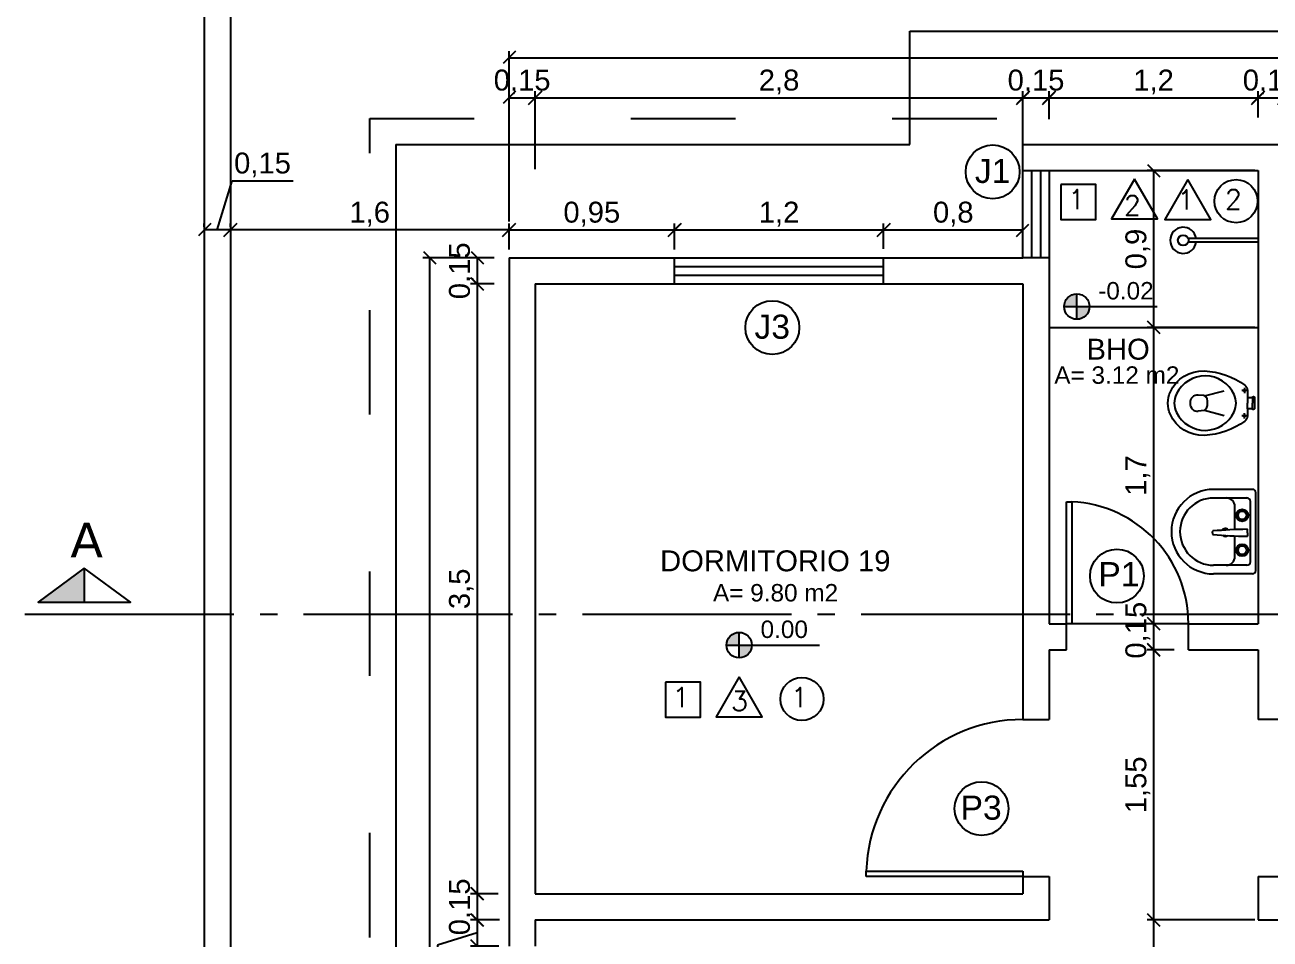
# Model space of a CAD drawing. Header units: millimetres. Extents: x 313 to 493, y 47 to 181.
# Drawn here: x 339.73 to 346.88, y 96.37 to 101.62 of the extents above; entities that cross this region are included whole.
import ezdxf

# ---------------------------------------------------------------- set-up
doc = ezdxf.new("R2010")
doc.units = ezdxf.units.MM
doc.header["$LTSCALE"] = 0.05
doc.header["$MEASUREMENT"] = 0
doc.header["$PDMODE"] = 3
doc.linetypes.add('ACAD_ISO03W100', pattern=[30, 12, -18])
doc.linetypes.add('ACAD_ISO04W100', pattern=[30, 24, -3, 0, -3])
for name, color, linetype in [('01', 1, 'Continuous'), ('02', 2, 'Continuous'), ('03', 3, 'Continuous'), ('05', 5, 'Continuous'), ('2', 2, 'Continuous'), ('A110', 2, 'Continuous'), ('A2TXT25', 2, 'Continuous'), ('BAN', 13, 'Continuous'), ('COBERTURA', 7, 'ACAD_ISO03W100'), ('CORTE', 6, 'ACAD_ISO04W100'), ('TRACEJADO', 7, 'ACAD_ISO03W100')]:
    doc.layers.add(name, color=color, linetype=linetype)
doc.styles.add('ROMANS', font='romans.shx', dxfattribs={"height": 0.15})
doc.styles.get("Standard").update_dxf_attribs({"font": 'arial.ttf'})
doc.dimstyles.new('ISO-25', dxfattribs={"dimscale": 0.04, "dimtxt": 4, "dimasz": 2.5, "dimexe": 1.25, "dimexo": 0.625, "dimtad": 1, "dimdec": 3, "dimtxsty": 'Standard', "dimblk": 'OBLIQUE', "dimcen": 2.5, "dimadec": 0, "dimazin": 0, "dimtfac": 1, "dimtdec": 3, "dimtmove": 0, "dimatfit": 3, "dimldrblk": 'OBLIQUE', "dimfxl": 1, "dimarcsym": 0})

# ---------------------------------------------------------------- blocks, each defined once
blk = doc.blocks.new('_Oblique')
at = {"layer": 'TRACEJADO', "color": 0, "lineweight": -2}
blk.add_line((-0.5, -0.5), (0.5, 0.5), dxfattribs=at)
blk = doc.blocks.new('*D33')
at = {"layer": 'BAN', "color": 0}
for p, q in [((346.7924, 100.7829), (346.1736, 100.7829)), ((346.2111, 100.7829), (346.2111, 99.8829)), ((346.7924, 99.8829), (346.1736, 99.8829))]:
    blk.add_line(p, q, dxfattribs=at)
at = {"layer": 'Defpoints', "color": 0}
for p in [(346.8111, 100.7829), (346.2111, 99.8829), (346.8111, 99.8829)]:
    blk.add_point(p, dxfattribs=at)
at = {"layer": 'BAN', "color": 0, "xscale": 0.075, "yscale": 0.075, "zscale": 0.075}
for p, rotation in [((346.2111, 100.7829), 90), ((346.2111, 99.8829), 270)]:
    blk.add_blockref('_Oblique', p, dxfattribs=dict(at, rotation=rotation))
at = {"layer": 'BAN', "color": 0, "insert": (346.1203, 100.3329), "char_height": 0.12, "attachment_point": 5, "rotation": 90}
blk.add_mtext('0,9', dxfattribs=at)
blk = doc.blocks.new('*D35')
at = {"layer": 'BAN', "color": 0}
for p, q in [((342.5111, 100.4902), (342.5111, 101.468)), ((364.4111, 100.5066), (364.4111, 101.468)), ((342.5111, 101.4305), (364.4111, 101.4305))]:
    blk.add_line(p, q, dxfattribs=at)
at = {"layer": 'Defpoints', "color": 0}
for p in [(364.4111, 101.4305), (342.5111, 100.4715), (364.4111, 100.4878)]:
    blk.add_point(p, dxfattribs=at)
at = {"layer": 'BAN', "color": 0, "xscale": 0.075, "yscale": 0.075, "zscale": 0.075, "rotation": 180}
blk.add_blockref('_Oblique', (342.5111, 101.4305), dxfattribs=at)
at = {"layer": 'BAN', "color": 0, "xscale": 0.075, "yscale": 0.075, "zscale": 0.075}
blk.add_blockref('_Oblique', (364.4111, 101.4305), dxfattribs=at)
at = {"layer": 'BAN', "color": 0, "insert": (353.4611, 101.5213), "char_height": 0.12, "attachment_point": 5}
blk.add_mtext('21,9', dxfattribs=at)
blk = doc.blocks.new('*D43')
at = {"layer": 'BAN', "color": 0}
for p, q in [((340.9111, 100.4612), (340.9111, 100.4799)), ((342.5111, 100.4424), (340.9111, 100.4424)), ((342.5111, 100.4612), (342.5111, 100.4799))]:
    blk.add_line(p, q, dxfattribs=at)
at = {"layer": 'Defpoints', "color": 0}
for p in [(340.9111, 100.4424), (340.9111, 100.4424), (342.5111, 100.4424)]:
    blk.add_point(p, dxfattribs=at)
at = {"layer": 'BAN', "color": 0, "xscale": 0.075, "yscale": 0.075, "zscale": 0.075, "rotation": 180}
blk.add_blockref('_Oblique', (340.9111, 100.4424), dxfattribs=at)
at = {"layer": 'BAN', "color": 0, "xscale": 0.075, "yscale": 0.075, "zscale": 0.075}
blk.add_blockref('_Oblique', (342.5111, 100.4424), dxfattribs=at)
at = {"layer": 'BAN', "color": 0, "insert": (341.7111, 100.5333), "char_height": 0.12, "attachment_point": 5}
blk.add_mtext('1,6', dxfattribs=at)
blk = doc.blocks.new('*D44')
at = {"layer": 'BAN', "color": 0}
for p, q in [((340.8361, 100.4424), (340.9207, 100.7244)), ((340.9207, 100.7244), (341.2708, 100.7244)), ((340.7611, 100.4612), (340.7611, 100.4799)), ((340.9111, 100.4424), (340.7611, 100.4424)), ((340.9111, 100.4612), (340.9111, 100.4799))]:
    blk.add_line(p, q, dxfattribs=at)
at = {"layer": 'Defpoints', "color": 0}
for p in [(340.7611, 100.4424), (340.7611, 100.4424), (340.9111, 100.4424)]:
    blk.add_point(p, dxfattribs=at)
at = {"layer": 'BAN', "color": 0, "xscale": 0.075, "yscale": 0.075, "zscale": 0.075, "rotation": 180}
blk.add_blockref('_Oblique', (340.7611, 100.4424), dxfattribs=at)
at = {"layer": 'BAN', "color": 0, "xscale": 0.075, "yscale": 0.075, "zscale": 0.075}
blk.add_blockref('_Oblique', (340.9111, 100.4424), dxfattribs=at)
at = {"layer": 'BAN', "color": 0, "insert": (341.0958, 100.8153), "char_height": 0.12, "attachment_point": 5}
blk.add_mtext('0,15', dxfattribs=at)
blk = doc.blocks.new('*D47')
at = {"layer": 'BAN', "color": 0}
for p, q in [((342.3485, 100.2829), (342.0168, 100.2829)), ((342.0543, 100.2829), (342.0543, 91.1829)), ((342.3811, 91.1829), (342.0168, 91.1829))]:
    blk.add_line(p, q, dxfattribs=at)
at = {"layer": 'Defpoints', "color": 0}
for p in [(342.3673, 100.2829), (342.0543, 91.1829), (342.3999, 91.1829)]:
    blk.add_point(p, dxfattribs=at)
at = {"layer": 'BAN', "color": 0, "xscale": 0.075, "yscale": 0.075, "zscale": 0.075}
for p, rotation in [((342.0543, 100.2829), 90), ((342.0543, 91.1829), 270)]:
    blk.add_blockref('_Oblique', p, dxfattribs=dict(at, rotation=rotation))
at = {"layer": 'BAN', "color": 0, "insert": (341.9634, 95.7329), "char_height": 0.12, "attachment_point": 5, "rotation": 90}
blk.add_mtext('9,1', dxfattribs=at)
blk = doc.blocks.new('*D52')
at = {"layer": 'BAN', "color": 0}
for p, q in [((342.4262, 100.2829), (342.2907, 100.2829)), ((342.3282, 100.2829), (342.3282, 100.1329)), ((342.4262, 100.1329), (342.2907, 100.1329))]:
    blk.add_line(p, q, dxfattribs=at)
at = {"layer": 'Defpoints', "color": 0}
for p in [(342.4449, 100.2829), (342.3282, 100.1329), (342.4449, 100.1329)]:
    blk.add_point(p, dxfattribs=at)
at = {"layer": 'BAN', "color": 0, "xscale": 0.075, "yscale": 0.075, "zscale": 0.075}
for p, rotation in [((342.3282, 100.2829), 90), ((342.3282, 100.1329), 270)]:
    blk.add_blockref('_Oblique', p, dxfattribs=dict(at, rotation=rotation))
at = {"layer": 'BAN', "color": 0, "insert": (342.2373, 100.2079), "char_height": 0.12, "attachment_point": 5, "rotation": 90}
blk.add_mtext('0,15', dxfattribs=at)
blk = doc.blocks.new('*D53')
at = {"layer": 'BAN', "color": 0}
for p, q in [((342.5111, 100.3298), (342.5111, 100.4799)), ((342.5111, 100.4424), (343.4611, 100.4424)), ((343.4611, 100.3298), (343.4611, 100.4799))]:
    blk.add_line(p, q, dxfattribs=at)
at = {"layer": 'Defpoints', "color": 0}
for p in [(343.4611, 100.4424), (342.5111, 100.311), (343.4611, 100.311)]:
    blk.add_point(p, dxfattribs=at)
at = {"layer": 'BAN', "color": 0, "xscale": 0.075, "yscale": 0.075, "zscale": 0.075, "rotation": 180}
blk.add_blockref('_Oblique', (342.5111, 100.4424), dxfattribs=at)
at = {"layer": 'BAN', "color": 0, "xscale": 0.075, "yscale": 0.075, "zscale": 0.075}
blk.add_blockref('_Oblique', (343.4611, 100.4424), dxfattribs=at)
at = {"layer": 'BAN', "color": 0, "insert": (342.9861, 100.5333), "char_height": 0.12, "attachment_point": 5}
blk.add_mtext('0,95', dxfattribs=at)
blk = doc.blocks.new('*D54')
at = {"layer": 'BAN', "color": 0}
for p, q in [((343.4611, 100.3298), (343.4611, 100.4799)), ((343.4611, 100.4424), (344.6611, 100.4424)), ((344.6611, 100.3337), (344.6611, 100.4799))]:
    blk.add_line(p, q, dxfattribs=at)
at = {"layer": 'Defpoints', "color": 0}
for p in [(344.6611, 100.4424), (343.4611, 100.311), (344.6611, 100.3149)]:
    blk.add_point(p, dxfattribs=at)
at = {"layer": 'BAN', "color": 0, "xscale": 0.075, "yscale": 0.075, "zscale": 0.075, "rotation": 180}
blk.add_blockref('_Oblique', (343.4611, 100.4424), dxfattribs=at)
at = {"layer": 'BAN', "color": 0, "xscale": 0.075, "yscale": 0.075, "zscale": 0.075}
blk.add_blockref('_Oblique', (344.6611, 100.4424), dxfattribs=at)
at = {"layer": 'BAN', "color": 0, "insert": (344.0611, 100.5333), "char_height": 0.12, "attachment_point": 5}
blk.add_mtext('1,2', dxfattribs=at)
blk = doc.blocks.new('*D55')
at = {"layer": 'BAN', "color": 0}
for p, q in [((344.6611, 100.3337), (344.6611, 100.4799)), ((344.6611, 100.4424), (345.4611, 100.4424)), ((345.4611, 100.4612), (345.4611, 100.4799))]:
    blk.add_line(p, q, dxfattribs=at)
at = {"layer": 'Defpoints', "color": 0}
for p in [(345.4611, 100.4424), (345.4611, 100.4424), (344.6611, 100.3149)]:
    blk.add_point(p, dxfattribs=at)
at = {"layer": 'BAN', "color": 0, "xscale": 0.075, "yscale": 0.075, "zscale": 0.075, "rotation": 180}
blk.add_blockref('_Oblique', (344.6611, 100.4424), dxfattribs=at)
at = {"layer": 'BAN', "color": 0, "xscale": 0.075, "yscale": 0.075, "zscale": 0.075}
blk.add_blockref('_Oblique', (345.4611, 100.4424), dxfattribs=at)
at = {"layer": 'BAN', "color": 0, "insert": (345.0611, 100.5333), "char_height": 0.12, "attachment_point": 5}
blk.add_mtext('0,8', dxfattribs=at)
blk = doc.blocks.new('*D56')
at = {"layer": 'BAN', "color": 0}
for p, q in [((342.4493, 96.6329), (342.2907, 96.6329)), ((342.3282, 96.6329), (342.3282, 96.4829)), ((342.4557, 96.4829), (342.2907, 96.4829))]:
    blk.add_line(p, q, dxfattribs=at)
at = {"layer": 'Defpoints', "color": 0}
for p in [(342.468, 96.6329), (342.3282, 96.4829), (342.4744, 96.4829)]:
    blk.add_point(p, dxfattribs=at)
at = {"layer": 'BAN', "color": 0, "xscale": 0.075, "yscale": 0.075, "zscale": 0.075}
for p, rotation in [((342.3282, 96.6329), 90), ((342.3282, 96.4829), 270)]:
    blk.add_blockref('_Oblique', p, dxfattribs=dict(at, rotation=rotation))
at = {"layer": 'BAN', "color": 0, "insert": (342.2373, 96.5579), "char_height": 0.12, "attachment_point": 5, "rotation": 90}
blk.add_mtext('0,15', dxfattribs=at)
blk = doc.blocks.new('*D57')
at = {"layer": 'BAN', "color": 0}
for p, q in [((342.4557, 96.4829), (342.2907, 96.4829)), ((342.3282, 96.4829), (342.3282, 96.3329)), ((342.3282, 96.4079), (342.0996, 96.3383)), ((342.0996, 96.3383), (342.0996, 95.9882)), ((342.4525, 96.3329), (342.2907, 96.3329))]:
    blk.add_line(p, q, dxfattribs=at)
at = {"layer": 'Defpoints', "color": 0}
for p in [(342.4744, 96.4829), (342.3282, 96.3329), (342.4712, 96.3329)]:
    blk.add_point(p, dxfattribs=at)
at = {"layer": 'BAN', "color": 0, "xscale": 0.075, "yscale": 0.075, "zscale": 0.075}
for p, rotation in [((342.3282, 96.4829), 90), ((342.3282, 96.3329), 270)]:
    blk.add_blockref('_Oblique', p, dxfattribs=dict(at, rotation=rotation))
at = {"layer": 'BAN', "color": 0, "insert": (342.0087, 96.1632), "char_height": 0.12, "attachment_point": 5, "rotation": 90}
blk.add_mtext('0,15', dxfattribs=at)
blk = doc.blocks.new('*D60')
at = {"layer": 'BAN', "color": 0}
for p, q in [((342.4262, 100.1329), (342.2907, 100.1329)), ((342.3282, 100.1329), (342.3282, 96.6329)), ((342.4493, 96.6329), (342.2907, 96.6329))]:
    blk.add_line(p, q, dxfattribs=at)
at = {"layer": 'Defpoints', "color": 0}
for p in [(342.4449, 100.1329), (342.3282, 96.6329), (342.468, 96.6329)]:
    blk.add_point(p, dxfattribs=at)
at = {"layer": 'BAN', "color": 0, "xscale": 0.075, "yscale": 0.075, "zscale": 0.075}
for p, rotation in [((342.3282, 100.1329), 90), ((342.3282, 96.6329), 270)]:
    blk.add_blockref('_Oblique', p, dxfattribs=dict(at, rotation=rotation))
at = {"layer": 'BAN', "color": 0, "insert": (342.2373, 98.3829), "char_height": 0.12, "attachment_point": 5, "rotation": 90}
blk.add_mtext('3,5', dxfattribs=at)
blk = doc.blocks.new('*D63')
at = {"layer": 'BAN', "color": 0}
for p, q in [((346.1924, 99.8829), (346.1736, 99.8829)), ((346.2111, 99.8829), (346.2111, 98.1829)), ((346.3316, 98.1829), (346.1736, 98.1829))]:
    blk.add_line(p, q, dxfattribs=at)
at = {"layer": 'Defpoints', "color": 0}
for p in [(346.2111, 99.8829), (346.2111, 98.1829), (346.3503, 98.1829)]:
    blk.add_point(p, dxfattribs=at)
at = {"layer": 'BAN', "color": 0, "xscale": 0.075, "yscale": 0.075, "zscale": 0.075}
for p, rotation in [((346.2111, 99.8829), 90), ((346.2111, 98.1829), 270)]:
    blk.add_blockref('_Oblique', p, dxfattribs=dict(at, rotation=rotation))
at = {"layer": 'BAN', "color": 0, "insert": (346.1203, 99.0329), "char_height": 0.12, "attachment_point": 5, "rotation": 90}
blk.add_mtext('1,7', dxfattribs=at)
blk = doc.blocks.new('*D64')
at = {"layer": 'BAN', "color": 0}
for p, q in [((346.3316, 98.1829), (346.1736, 98.1829)), ((346.2111, 98.1829), (346.2111, 98.0329)), ((346.3285, 98.0329), (346.1736, 98.0329))]:
    blk.add_line(p, q, dxfattribs=at)
at = {"layer": 'Defpoints', "color": 0}
for p in [(346.3503, 98.1829), (346.2111, 98.0329), (346.3472, 98.0329)]:
    blk.add_point(p, dxfattribs=at)
at = {"layer": 'BAN', "color": 0, "xscale": 0.075, "yscale": 0.075, "zscale": 0.075}
for p, rotation in [((346.2111, 98.1829), 90), ((346.2111, 98.0329), 270)]:
    blk.add_blockref('_Oblique', p, dxfattribs=dict(at, rotation=rotation))
at = {"layer": 'BAN', "color": 0, "insert": (346.1203, 98.1454), "char_height": 0.12, "attachment_point": 5, "rotation": 90}
blk.add_mtext('0,15', dxfattribs=at)
blk = doc.blocks.new('*D65')
at = {"layer": 'BAN', "color": 0}
for p, q in [((346.3452, 96.4829), (346.1736, 96.4829)), ((346.2111, 96.4829), (346.2111, 94.9829)), ((346.3556, 94.9829), (346.1736, 94.9829))]:
    blk.add_line(p, q, dxfattribs=at)
at = {"layer": 'Defpoints', "color": 0}
for p in [(346.3639, 96.4829), (346.2111, 94.9829), (346.3744, 94.9829)]:
    blk.add_point(p, dxfattribs=at)
at = {"layer": 'BAN', "color": 0, "xscale": 0.075, "yscale": 0.075, "zscale": 0.075}
for p, rotation in [((346.2111, 96.4829), 90), ((346.2111, 94.9829), 270)]:
    blk.add_blockref('_Oblique', p, dxfattribs=dict(at, rotation=rotation))
at = {"layer": 'BAN', "color": 0, "insert": (346.1203, 95.7329), "char_height": 0.12, "attachment_point": 5, "rotation": 90}
blk.add_mtext('1,5', dxfattribs=at)
blk = doc.blocks.new('*D161')
at = {"layer": 'BAN', "color": 0}
for p, q in [((345.4611, 101.0786), (345.4611, 101.238)), ((345.6111, 101.0786), (345.6111, 101.238)), ((345.4611, 101.2005), (345.6111, 101.2005))]:
    blk.add_line(p, q, dxfattribs=at)
at = {"layer": 'Defpoints', "color": 0}
for p in [(345.6111, 101.2005), (345.4611, 101.0599), (345.6111, 101.0599)]:
    blk.add_point(p, dxfattribs=at)
at = {"layer": 'BAN', "color": 0, "xscale": 0.075, "yscale": 0.075, "zscale": 0.075, "rotation": 180}
blk.add_blockref('_Oblique', (345.4611, 101.2005), dxfattribs=at)
at = {"layer": 'BAN', "color": 0, "xscale": 0.075, "yscale": 0.075, "zscale": 0.075}
blk.add_blockref('_Oblique', (345.6111, 101.2005), dxfattribs=at)
at = {"layer": 'BAN', "color": 0, "insert": (345.5361, 101.2913), "char_height": 0.12, "attachment_point": 5}
blk.add_mtext('0,15', dxfattribs=at)
blk = doc.blocks.new('*D162')
at = {"layer": 'BAN', "color": 0}
for p, q in [((342.5111, 100.7973), (342.5111, 101.238)), ((342.6611, 100.7917), (342.6611, 101.238)), ((342.5111, 101.2005), (342.6611, 101.2005))]:
    blk.add_line(p, q, dxfattribs=at)
at = {"layer": 'Defpoints', "color": 0}
for p in [(342.6611, 101.2005), (342.5111, 100.7786), (342.6611, 100.7729)]:
    blk.add_point(p, dxfattribs=at)
at = {"layer": 'BAN', "color": 0, "xscale": 0.075, "yscale": 0.075, "zscale": 0.075, "rotation": 180}
blk.add_blockref('_Oblique', (342.5111, 101.2005), dxfattribs=at)
at = {"layer": 'BAN', "color": 0, "xscale": 0.075, "yscale": 0.075, "zscale": 0.075}
blk.add_blockref('_Oblique', (342.6611, 101.2005), dxfattribs=at)
at = {"layer": 'BAN', "color": 0, "insert": (342.5861, 101.2913), "char_height": 0.12, "attachment_point": 5}
blk.add_mtext('0,15', dxfattribs=at)
blk = doc.blocks.new('*D163')
at = {"layer": 'BAN', "color": 0}
for p, q in [((342.6611, 100.7917), (342.6611, 101.238)), ((345.4611, 101.0786), (345.4611, 101.238)), ((342.6611, 101.2005), (345.4611, 101.2005))]:
    blk.add_line(p, q, dxfattribs=at)
at = {"layer": 'Defpoints', "color": 0}
for p in [(345.4611, 101.2005), (345.4611, 101.0599), (342.6611, 100.7729)]:
    blk.add_point(p, dxfattribs=at)
at = {"layer": 'BAN', "color": 0, "xscale": 0.075, "yscale": 0.075, "zscale": 0.075, "rotation": 180}
blk.add_blockref('_Oblique', (342.6611, 101.2005), dxfattribs=at)
at = {"layer": 'BAN', "color": 0, "xscale": 0.075, "yscale": 0.075, "zscale": 0.075}
blk.add_blockref('_Oblique', (345.4611, 101.2005), dxfattribs=at)
at = {"layer": 'BAN', "color": 0, "insert": (344.0611, 101.2913), "char_height": 0.12, "attachment_point": 5}
blk.add_mtext('2,8', dxfattribs=at)
blk = doc.blocks.new('*D164')
at = {"layer": 'BAN', "color": 0}
for p, q in [((345.6111, 101.0786), (345.6111, 101.238)), ((346.8111, 101.0878), (346.8111, 101.238)), ((345.6111, 101.2005), (346.8111, 101.2005))]:
    blk.add_line(p, q, dxfattribs=at)
at = {"layer": 'Defpoints', "color": 0}
for p in [(346.8111, 101.2005), (345.6111, 101.0599), (346.8111, 101.069)]:
    blk.add_point(p, dxfattribs=at)
at = {"layer": 'BAN', "color": 0, "xscale": 0.075, "yscale": 0.075, "zscale": 0.075, "rotation": 180}
blk.add_blockref('_Oblique', (345.6111, 101.2005), dxfattribs=at)
at = {"layer": 'BAN', "color": 0, "xscale": 0.075, "yscale": 0.075, "zscale": 0.075}
blk.add_blockref('_Oblique', (346.8111, 101.2005), dxfattribs=at)
at = {"layer": 'BAN', "color": 0, "insert": (346.2111, 101.2913), "char_height": 0.12, "attachment_point": 5}
blk.add_mtext('1,2', dxfattribs=at)
blk = doc.blocks.new('*D165')
at = {"layer": 'BAN', "color": 0}
for p, q in [((346.8111, 101.0878), (346.8111, 101.238)), ((346.9611, 101.0824), (346.9611, 101.238)), ((346.8111, 101.2005), (346.9611, 101.2005))]:
    blk.add_line(p, q, dxfattribs=at)
at = {"layer": 'Defpoints', "color": 0}
for p in [(346.9611, 101.2005), (346.8111, 101.069), (346.9611, 101.0636)]:
    blk.add_point(p, dxfattribs=at)
at = {"layer": 'BAN', "color": 0, "xscale": 0.075, "yscale": 0.075, "zscale": 0.075, "rotation": 180}
blk.add_blockref('_Oblique', (346.8111, 101.2005), dxfattribs=at)
at = {"layer": 'BAN', "color": 0, "xscale": 0.075, "yscale": 0.075, "zscale": 0.075}
blk.add_blockref('_Oblique', (346.9611, 101.2005), dxfattribs=at)
at = {"layer": 'BAN', "color": 0, "insert": (346.8861, 101.2913), "char_height": 0.12, "attachment_point": 5}
blk.add_mtext('0,15', dxfattribs=at)
blk = doc.blocks.new('*D186')
at = {"layer": 'BAN', "color": 0}
for p, q in [((346.3285, 98.0329), (346.1736, 98.0329)), ((346.2111, 98.0329), (346.2111, 96.4829)), ((346.7924, 96.4829), (346.1736, 96.4829))]:
    blk.add_line(p, q, dxfattribs=at)
at = {"layer": 'Defpoints', "color": 0}
for p in [(346.3472, 98.0329), (346.2111, 96.4829), (346.8111, 96.4829)]:
    blk.add_point(p, dxfattribs=at)
at = {"layer": 'BAN', "color": 0, "xscale": 0.075, "yscale": 0.075, "zscale": 0.075}
for p, rotation in [((346.2111, 98.0329), 90), ((346.2111, 96.4829), 270)]:
    blk.add_blockref('_Oblique', p, dxfattribs=dict(at, rotation=rotation))
at = {"layer": 'BAN', "color": 0, "insert": (346.1203, 97.2579), "char_height": 0.12, "attachment_point": 5, "rotation": 90}
blk.add_mtext('1,55', dxfattribs=at)

msp = doc.modelspace()

# ---------------------------------------------------------------- hatches: boundary and pattern name
at = {"layer": '01'}
h = msp.add_hatch(color=256, dxfattribs=at)
h.paths.add_polyline_path([(345.7704, 100.0025), (345.7704, 100.0755, 0.414214), (345.6974, 100.0025)])
h.paths.add_polyline_path([(345.8434, 100.0025), (345.7704, 100.0025), (345.7704, 99.9295, 0.414214)])
msp.add_hatch(color=256, dxfattribs=at).paths.add_polyline_path([(340.0729, 98.3063), (340.0729, 98.5007), (339.8084, 98.3063)])
h = msp.add_hatch(color=256, dxfattribs=at)
h.paths.add_polyline_path([(343.8322, 98.1328, 0.414214), (343.7592, 98.0598), (343.8322, 98.0598)])
h.paths.add_polyline_path([(343.8322, 98.0598), (343.8322, 97.9868, 0.414214), (343.9052, 98.0598)])

# ---------------------------------------------------------------- linework, layer by layer
for p, q in [((345.7704, 99.9295), (345.7704, 100.0755)), ((345.6974, 100.0025), (346.2309, 100.0025)), ((340.0729, 98.5007), (340.0729, 98.3063)), ((346.4111, 98.1829), (345.7411, 98.1829)), ((343.8322, 97.9868), (343.8322, 98.1328)), ((343.7592, 98.0598), (344.2927, 98.0598))]:
    msp.add_line(p, q, dxfattribs=at)
msp.add_lwpolyline([(340.0729, 98.5007), (339.8084, 98.3063), (340.3373, 98.3063)], close=True, dxfattribs=at)
for centre in [(345.7704, 100.0025), (343.8322, 98.0598)]:
    msp.add_circle(centre, 0.073, dxfattribs=at)
at = {"layer": '02'}
for p, q in [((344.8111, 101.5829), (347.6111, 101.5829)), ((344.8111, 100.9329), (344.8111, 101.5829)), ((341.8611, 100.9329), (341.8611, 90.5329)), ((341.8611, 100.9329), (344.8111, 100.9329)), ((345.5111, 100.7829), (345.5111, 100.2829)), ((345.5611, 100.7829), (345.5611, 100.2829)), ((346.8111, 100.3929), (346.4094, 100.3929)), ((346.8111, 100.3729), (346.4094, 100.3729)), ((343.4611, 100.2829), (344.6611, 100.2829)), ((343.4611, 100.2329), (344.6611, 100.2329)), ((343.4611, 100.1829), (344.6611, 100.1829)), ((343.4611, 100.1329), (344.6611, 100.1329)), ((345.6111, 99.8829), (346.8111, 99.8829)), ((345.7411, 98.1829), (345.7111, 98.1829)), ((345.4611, 96.7629), (345.4611, 96.7329))]:
    msp.add_line(p, q, dxfattribs=at)
at = {"layer": '02', "linetype": 'Continuous'}
for centre in [(345.2873, 100.7756), (344.0224, 99.8818), (346.0006, 98.4562), (345.2235, 97.1217)]:
    msp.add_circle(centre, 0.1544, dxfattribs=at)
at = {"layer": '02'}
msp.add_circle((346.3811, 100.3829), 0.03, dxfattribs=at)
msp.add_arc((346.3811, 100.3829), 0.075, 7.66226, 352.33774, dxfattribs=at)
at = {"layer": '05'}
for p, q in [((340.7611, 116.8329), (340.7611, 85.888)), ((340.9111, 116.6829), (340.9111, 85.888)), ((345.4611, 100.2829), (345.4611, 100.9329)), ((345.4611, 100.9329), (346.9611, 100.9329)), ((345.4611, 100.7829), (345.6111, 100.7829)), ((345.6111, 100.7829), (345.6111, 98.1829)), ((345.6111, 100.7829), (346.8111, 100.7829)), ((346.8111, 100.7829), (346.8111, 98.1829)), ((342.5111, 100.2829), (343.4611, 100.2829)), ((342.5111, 100.2829), (342.5111, 96.3329)), ((343.4611, 100.1329), (343.4611, 100.2829)), ((344.6611, 100.1329), (344.6611, 100.2829)), ((344.6611, 100.2829), (345.4611, 100.2829)), ((345.6111, 100.2829), (345.4611, 100.2829)), ((342.6611, 100.1329), (343.4611, 100.1329)), ((342.6611, 100.1329), (342.6611, 96.6329)), ((344.6611, 100.1329), (345.4611, 100.1329)), ((345.4611, 100.1329), (345.4611, 97.6329)), ((345.6111, 98.1829), (345.7111, 98.1829)), ((345.7111, 98.0329), (345.7111, 98.1829)), ((346.4111, 98.1829), (346.8111, 98.1829)), ((346.4111, 98.0329), (346.4111, 98.1829)), ((345.6111, 98.0329), (345.7111, 98.0329)), ((345.6111, 98.0329), (345.6111, 97.6329)), ((346.4111, 98.0329), (346.8111, 98.0329)), ((346.8111, 98.0329), (346.8111, 97.6329)), ((345.4611, 97.6329), (345.6111, 97.6329)), ((346.9611, 97.6329), (346.8111, 97.6329)), ((345.4611, 96.7329), (345.6111, 96.7329)), ((345.4611, 96.7329), (345.4611, 96.6329)), ((345.6111, 96.7329), (345.6111, 96.4829)), ((346.8111, 96.7329), (346.9611, 96.7329)), ((346.8111, 96.7329), (346.8111, 96.4829)), ((342.6611, 96.6329), (345.4611, 96.6329)), ((342.6611, 96.4829), (345.6111, 96.4829)), ((342.6611, 96.4829), (342.6611, 96.3329)), ((346.8111, 96.4829), (346.9611, 96.4829))]:
    msp.add_line(p, q, dxfattribs=at)
at = {"layer": '2'}
for p, q in [((346.5038, 99.4897), (346.6155, 99.519)), ((346.748, 99.521), (346.7173, 99.521)), ((346.7326, 99.5364), (346.7326, 99.5056)), ((346.5006, 99.4915), (346.4674, 99.4941)), ((346.7496, 99.4802), (346.7496, 99.4485)), ((346.7496, 99.4167), (346.7496, 99.4485)), ((346.7783, 99.4802), (346.7783, 99.4485)), ((346.7783, 99.4167), (346.7783, 99.4485)), ((346.5006, 99.4053), (346.4674, 99.4028)), ((346.5034, 99.4073), (346.6155, 99.378)), ((346.748, 99.3759), (346.7173, 99.3759)), ((346.7326, 99.3606), (346.7326, 99.3913)), ((346.7781, 98.9536), (346.5556, 98.9536)), ((346.7981, 98.4886), (346.7981, 98.9336)), ((345.7111, 98.1829), (345.7111, 98.8829)), ((345.7111, 98.8829), (345.7411, 98.8829)), ((345.7411, 98.8829), (345.7411, 98.1829)), ((346.5556, 98.9042), (346.6281, 98.9042)), ((346.6281, 98.9042), (346.7469, 98.9042)), ((346.7669, 98.5386), (346.7669, 98.8842)), ((346.6781, 98.7227), (346.6781, 98.8542)), ((346.7497, 98.7047), (346.7497, 98.7226)), ((346.5497, 98.7047), (346.5497, 98.7128)), ((346.5497, 98.7047), (346.5497, 98.6965)), ((346.6781, 98.5686), (346.6781, 98.6866)), ((346.7497, 98.7047), (346.7497, 98.6867)), ((346.7469, 98.5186), (346.5556, 98.5186)), ((346.7781, 98.4686), (346.5556, 98.4686)), ((344.5611, 96.7329), (344.5611, 96.7629)), ((344.5611, 96.7629), (345.4611, 96.7629)), ((345.4611, 96.7329), (344.5611, 96.7329))]:
    msp.add_line(p, q, dxfattribs=at)
msp.add_lwpolyline([(346.7785, 99.4818, -0.868852), (346.7896, 99.4802), (346.7896, 99.4485), (346.7896, 99.4167, -0.868852), (346.7785, 99.4151), (346.7498, 99.4151), (346.7498, 99.3747, -0.237631), (346.7353, 99.3459, -0.148029), (346.5027, 99.2636, -0.31016), (346.3075, 99.3833, -0.21646), (346.3075, 99.5136, -0.30817), (346.5027, 99.6333, -0.152934), (346.7353, 99.551, -0.237634), (346.7498, 99.5222), (346.7498, 99.4818), (346.7785, 99.4818)], format="xyb", dxfattribs=at)
for centre, radius in [((346.7326, 99.521), 0.00512), ((346.7326, 99.3759), 0.00512), ((346.7197, 98.8047), 0.035), ((346.7197, 98.8047), 0.025), ((346.7197, 98.8047), 0.024), ((346.7197, 98.6047), 0.035), ((346.7197, 98.6047), 0.025), ((346.7197, 98.6047), 0.024)]:
    msp.add_circle(centre, radius, dxfattribs=at)
for centre, radius, start, end in [((346.5072, 99.4213), 0.1833, 24.88174, 153.93377), ((346.4442, 99.4485), 0.1148, 152.27758, 207.72242), ((346.4626, 99.4532), 0.0411, 83.38385, 186.61615), ((346.4627, 99.4438), 0.0412, 173.55086, 276.44914), ((346.4829, 99.457), 0.0388, 347.22588, 62.84653), ((346.4747, 99.4436), 0.0462, 304.01379, 6.04102), ((346.5672, 99.4485), 0.1175, 334.82339, 25.17661), ((346.5072, 99.4757), 0.1833, 206.09832, 335.08617), ((346.5556, 98.7111), 0.2425, 90, 270), ((346.7781, 98.9336), 0.02, 0, 90), ((345.7111, 98.1829), 0.7, 0, 87.54371), ((346.5556, 98.7111), 0.193, 90, 270), ((346.6281, 98.8542), 0.05, 0, 90), ((346.7469, 98.8842), 0.02, 0, 90), ((346.7919, 95.8753), 2.8497, 90.88971, 94.83899), ((346.6227, 98.7061), 0.0225, 41.22337, 145.61809), ((346.7477, 98.7226), 0.002, 0, 90.88971), ((346.5517, 98.7128), 0.002, 94.83899, 180), ((346.5517, 98.6965), 0.002, 180, 265.16101), ((346.7919, 101.534), 2.8497, 265.16101, 269.11029), ((346.6227, 98.7061), 0.0225, 224.22519, 308.92653), ((346.7477, 98.6867), 0.002, 269.11029, 0), ((346.6281, 98.5686), 0.05, 270, 0), ((346.7469, 98.5386), 0.02, 270, 0), ((346.7781, 98.4886), 0.02, 270, 0), ((345.4611, 96.7329), 0.9, 90, 178.08979)]:
    msp.add_arc(centre, radius, start, end, dxfattribs=at)
at = {"layer": 'A110'}
for points in [[(346.1019, 100.7344), (345.9698, 100.5056), (346.234, 100.5056)], [(346.4083, 100.732), (346.2762, 100.5032), (346.5404, 100.5032)], [(345.6791, 100.7041), (345.6791, 100.503), (345.8803, 100.503), (345.8803, 100.7041)], [(343.8317, 97.8774), (343.6996, 97.6486), (343.9639, 97.6486)], [(343.409, 97.8472), (343.409, 97.646), (343.6102, 97.646), (343.6102, 97.8472)]]:
    msp.add_lwpolyline(points, close=True, dxfattribs=at)
for centre in [(346.6843, 100.6076), (344.1924, 97.7506)]:
    msp.add_circle(centre, 0.1237, dxfattribs=at)
at = {"layer": 'COBERTURA'}
for p, q in [((341.7111, 90.3829), (341.7111, 101.0829)), ((341.7111, 101.0829), (345.4611, 101.0829)), ((345.4611, 100.9329), (345.4611, 101.0829))]:
    msp.add_line(p, q, dxfattribs=at)
at = {"layer": 'CORTE'}
msp.add_line((339.7318, 98.2377), (373.8692, 98.2377), dxfattribs=at)

# ---------------------------------------------------------------- texts
at = {"layer": '01', "attachment_point": 1}
for s, insert, char_height in [('-0.02', (345.8931, 100.1435), 0.1), ('A= 3.12 m2', (345.641, 99.6595), 0.1), ('{\\fVerdana|b0|i0|c0|p34;A}', (339.9925, 98.7635), 0.2), ('A= 9.80 m2', (343.6819, 98.4104), 0.1), ('0.00', (343.9549, 98.2007), 0.1)]:
    msp.add_mtext(s, dxfattribs=dict(at, insert=insert, char_height=char_height))
at = {"layer": '02', "linetype": 'Continuous', "char_height": 0.13823, "attachment_point": 1}
for s, insert, width in [('J1', (345.185, 100.8502), 9.2679), ('J3', (343.9201, 99.9564), 9.2679), ('P1', (345.894, 98.5362), 9.26787), ('P3', (345.1029, 97.1963), 9.26787)]:
    msp.add_mtext(s, dxfattribs=dict(at, insert=insert, width=width))
at = {"layer": '03'}
msp.add_text('BHO', height=0.12, dxfattribs=at).set_placement((345.8258, 99.6982))
at = {"layer": '03', "insert": (343.3781, 98.6035), "char_height": 0.12, "attachment_point": 1}
msp.add_mtext('DORMITORIO 19', dxfattribs=at)
at = {"layer": 'A2TXT25', "style": 'ROMANS'}
for s, p in [('1', (345.7201, 100.5616)), ('1', (346.3477, 100.5592)), ('2', (346.6213, 100.5616)), ('2', (346.0413, 100.5276)), ('1', (343.45, 97.7046)), ('3', (343.7858, 97.6827)), ('1', (344.1294, 97.7046))]:
    msp.add_text(s, height=0.1125, dxfattribs=at).set_placement(p)

# ---------------------------------------------------------------- dimensions: what is measured, and where the dimension line sits
at = {"layer": 'BAN'}
for base, p1, p2, picture, middle in [((364.4111, 101.4305), (342.5111, 100.4715), (364.4111, 100.4878), '*D35', (353.4611, 101.5213)), ((345.4611, 101.2005), (342.6611, 100.7729), (345.4611, 101.0599), '*D163', (344.0611, 101.2913)), ((346.8111, 101.2005), (345.6111, 101.0599), (346.8111, 101.069), '*D164', (346.2111, 101.2913)), ((340.7611, 100.4424), (340.9111, 100.4424), (340.7611, 100.4424), '*D44', (340.9395, 100.8153)), ((340.9111, 100.4424), (342.5111, 100.4424), (340.9111, 100.4424), '*D43', (341.7111, 100.5333)), ((343.4611, 100.4424), (342.5111, 100.311), (343.4611, 100.311), '*D53', (342.9861, 100.5333)), ((344.6611, 100.4424), (343.4611, 100.311), (344.6611, 100.3149), '*D54', (344.0611, 100.5333)), ((345.4611, 100.4424), (344.6611, 100.3149), (345.4611, 100.4424), '*D55', (345.0611, 100.5333))]:
    dim = msp.add_linear_dim(base=base, p1=p1, p2=p2, dimstyle='ISO-25', override={"dimscale": 0.03, "dimtmove": 1}, dxfattribs=at)
    dim.commit()
    dim.dimension.update_dxf_attribs({"geometry": picture, "text_midpoint": middle})
for base, p1, p2, picture, middle in [((342.6611, 101.2005), (342.5111, 100.7786), (342.6611, 100.7729), '*D162', (342.5861, 101.2005)), ((345.6111, 101.2005), (345.4611, 101.0599), (345.6111, 101.0599), '*D161', (345.5361, 101.2005)), ((346.9611, 101.2005), (346.8111, 101.069), (346.9611, 101.0636), '*D165', (346.8861, 101.2005))]:
    dim = msp.add_linear_dim(base=base, p1=p1, p2=p2, dimstyle='ISO-25', override={"dimscale": 0.03, "dimtmove": 1}, dxfattribs=at)
    dim.commit()
    dim.dimension.update_dxf_attribs({"geometry": picture, "text_midpoint": middle, "dimtype": 160})
for base, p1, p2, picture, middle in [((346.2111, 99.8829), (346.8111, 100.7829), (346.8111, 99.8829), '*D33', (346.1203, 100.3329)), ((342.0543, 91.1829), (342.3673, 100.2829), (342.3999, 91.1829), '*D47', (341.9634, 95.7329)), ((342.3282, 96.6329), (342.4449, 100.1329), (342.468, 96.6329), '*D60', (342.2373, 98.3829)), ((346.2111, 98.1829), (346.2111, 99.8829), (346.3503, 98.1829), '*D63', (346.1203, 99.0329)), ((346.2111, 96.4829), (346.3472, 98.0329), (346.8111, 96.4829), '*D186', (346.1203, 97.2579)), ((346.2111, 94.9829), (346.3639, 96.4829), (346.3744, 94.9829), '*D65', (346.1203, 95.7329))]:
    dim = msp.add_linear_dim(base=base, p1=p1, p2=p2, angle=90, dimstyle='ISO-25', override={"dimscale": 0.03, "dimtmove": 1}, dxfattribs=at)
    dim.commit()
    dim.dimension.update_dxf_attribs({"geometry": picture, "text_midpoint": middle})
for base, p1, p2, picture, middle in [((342.3282, 100.1329), (342.4449, 100.2829), (342.4449, 100.1329), '*D52', (342.3282, 100.2079)), ((346.2111, 98.0329), (346.3503, 98.1829), (346.3472, 98.0329), '*D64', (346.2111, 98.1454)), ((342.3282, 96.4829), (342.468, 96.6329), (342.4744, 96.4829), '*D56', (342.3282, 96.5579)), ((342.3282, 96.3329), (342.4744, 96.4829), (342.4712, 96.3329), '*D57', (342.0996, 96.3195))]:
    dim = msp.add_linear_dim(base=base, p1=p1, p2=p2, angle=90, dimstyle='ISO-25', override={"dimscale": 0.03, "dimtmove": 1}, dxfattribs=at)
    dim.commit()
    dim.dimension.update_dxf_attribs({"geometry": picture, "text_midpoint": middle, "dimtype": 160})

doc.saveas('drawing.dxf')
